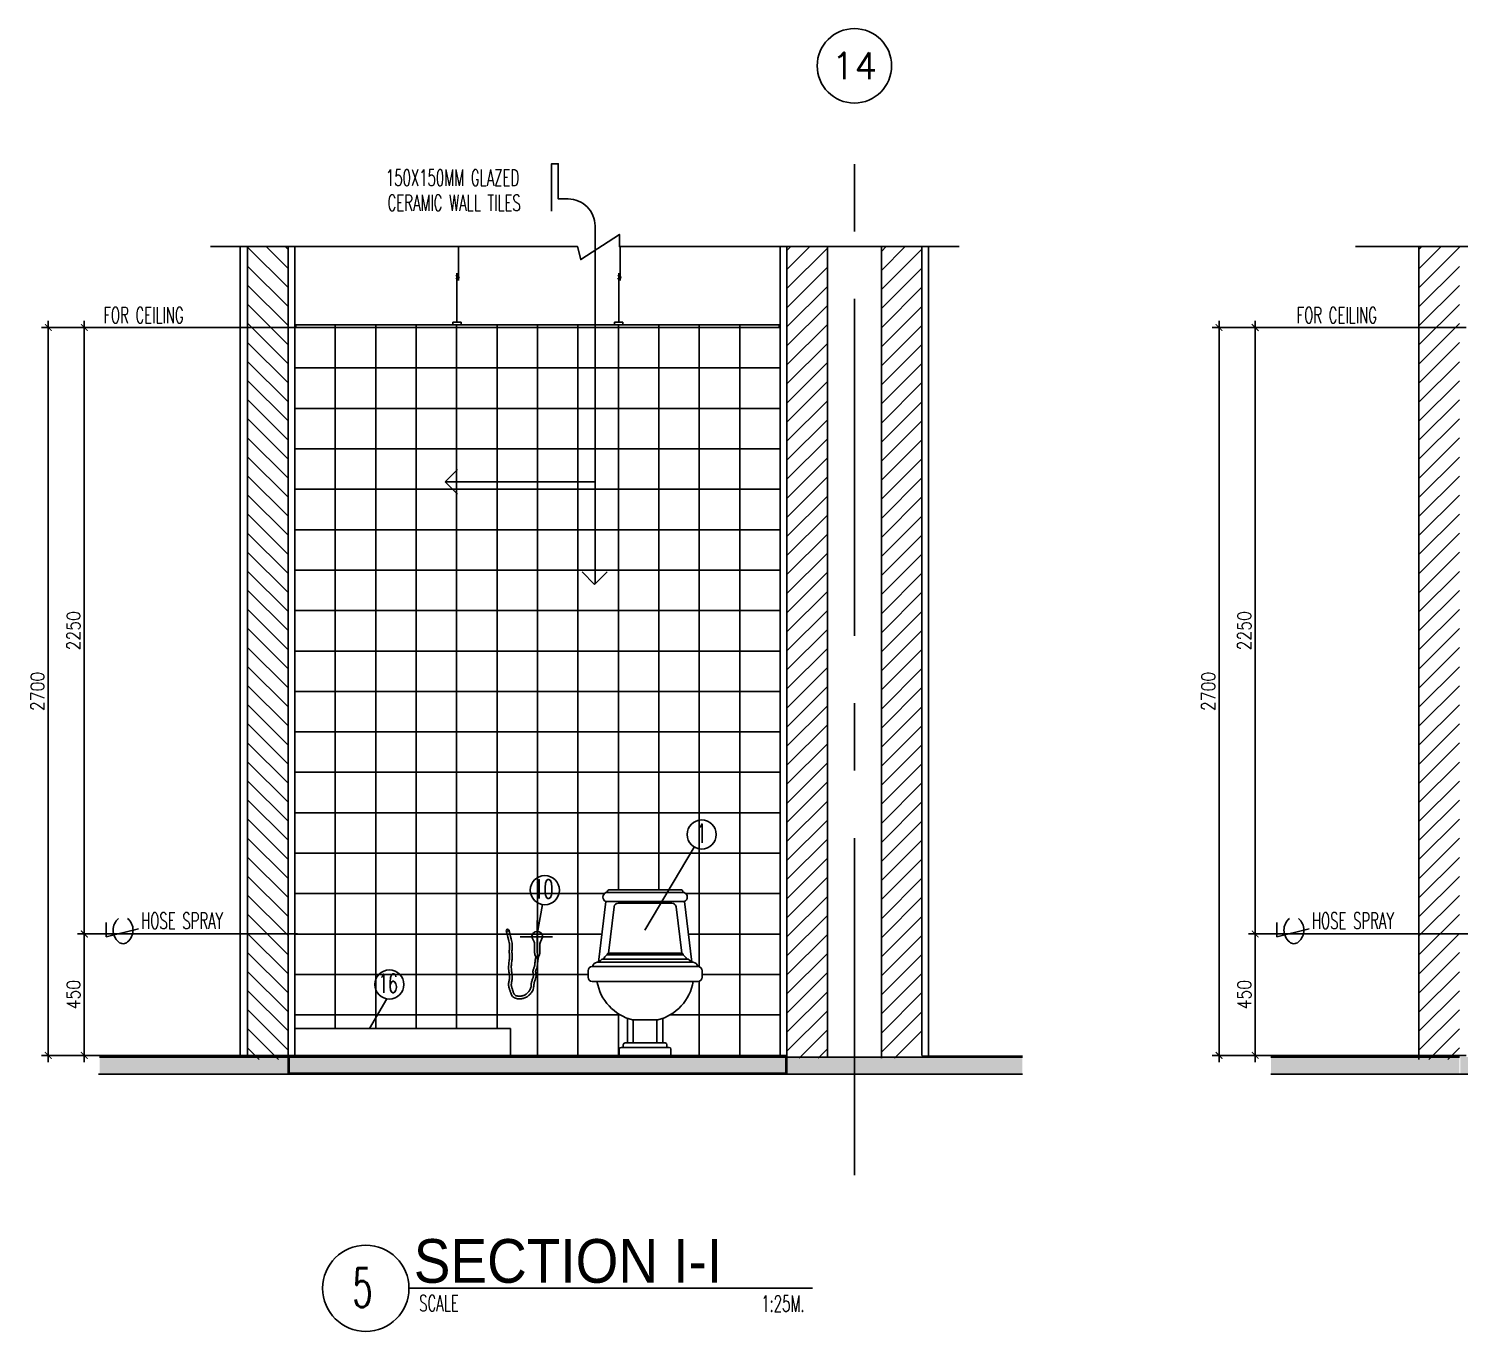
# Model space of a CAD drawing. Extents: x -233600 to -204723, y 196485 to 216410.
# Drawn here: x -227710 to -222405, y 203900 to 208733 of the extents above; entities that cross this region are included whole.
import ezdxf
from ezdxf.enums import TextEntityAlignment as Align

# ---------------------------------------------------------------- set-up
doc = ezdxf.new("R2010")
doc.units = 0
doc.header["$LTSCALE"] = 500
doc.header["$MEASUREMENT"] = 0
for name, pattern in [('CENTER2', [1.125, 0.75, -0.125, 0.125, -0.125]), ('CENTERX2', [4, 2.5, -0.5, 0.5, -0.5]), ('HIDDEN', [0.375, 0.25, -0.125]), ('HIDDEN2', [0.1875, 0.125, -0.0625])]:
    doc.linetypes.add(name, pattern=pattern)
doc.layers.get('0').update_dxf_attribs({"linetype": 'CONTINUOUS'})
doc.layers.get('DEFPOINTS').update_dxf_attribs({"linetype": 'CONTINUOUS'})
for name, color, linetype in [('A-SFIX', 2, 'CONTINUOUS'), ('ARCDIMR', 4, 'CONTINUOUS'), ('AX-CR', 2, 'CONTINUOUS'), ('AX-TXT', 2, 'CONTINUOUS'), ('AXES', 11, 'CENTERX2'), ('AXIS', 11, 'CENTER2'), ('DIM1', 2, 'CONTINUOUS'), ('Dimout', 4, 'CONTINUOUS'), ('DW', 7, 'CONTINUOUS'), ('ELE', 3, 'CONTINUOUS'), ('ELV', 7, 'CONTINUOUS'), ('FIX', 2, 'CONTINUOUS'), ('HatchA', 11, 'CONTINUOUS'), ('Plaster', 7, 'CONTINUOUS'), ('SANI', 2, 'CONTINUOUS'), ('SETTING', 3, 'CONTINUOUS'), ('Tile', 5, 'CONTINUOUS'), ('TITLE', 1, 'CONTINUOUS'), ('TXT', 2, 'CONTINUOUS'), ('TXT1', 2, 'CONTINUOUS'), ('WALL', 6, 'CONTINUOUS'), ('WallPartition', 2, 'CONTINUOUS'), ('Windows', 9, 'CONTINUOUS')]:
    doc.layers.add(name, color=color, linetype=linetype)
doc.styles.add('DIM', font='simplex.shx', dxfattribs={"width": 0.85})
doc.styles.add('ROMANS', font='romans.shx', dxfattribs={"width": 0.6})
doc.styles.add('TTXT', font='swisse.ttf', dxfattribs={"width": 0.9})
doc.dimstyles.new('DIM1-25', dxfattribs={"dimscale": 25, "dimtxt": 2, "dimasz": 1, "dimexe": 1, "dimexo": 1, "dimgap": 0.6, "dimtad": 1, "dimdec": 0, "dimdsep": 46, "dimtxsty": 'DIM', "dimblk1": 'ARCHTICK', "dimblk2": 'ARCHTICK', "dimsah": 1, "dimcen": 0.09, "dimdle": 1, "dimclrd": 256, "dimclrt": 2, "dimadec": 0, "dimazin": 0, "dimtfac": 1, "dimtdec": 0, "dimtix": 1, "dimtmove": 1, "dimatfit": 3, "dimldrblk": 'ARCHTICK', "dimfxl": 0, "dimtvp": 2, "dimtolj": 1, "dimtzin": 0, "dimarcsym": 0})
pattern_1 = [(37.5, (0, 0), (-1.574834, 48.170594), [0, -38, 0, -42.5, 0, -40.625]), (7.5, (0, 0), (44.244418, 70.553652), [0, -20.5, 0, -34.25, 0, -13.125]), (327.5, (-30.75, 0), (77.8535465, 0.1414763), [0, -12.5, 0, -45, 0, -58.75]), (317.5, (-30.75, 0), (75.153165, 21.941889), [0, -6.25, 0, -29.5, 0, -33.75])]

# ---------------------------------------------------------------- blocks, each defined once
blk = doc.blocks.new('A$C69CD438C')
at = {"layer": 'A-SFIX'}
for p, q in [((65.9, 603.8, 658.7), (356.8, 603.8, 658.7)), ((76.8, 614.7, 658.7), (345.8, 614.7, 658.7)), ((38.4, 345.8, 658.7), (65.9, 570.8, 658.7)), ((65.9, 570.8, 658.7), (356.8, 570.8, 658.7)), ((75.6, 378.7, 658.7), (96.7, 551.5, 658.7)), ((111.9, 565, 658.7), (310.7, 565, 658.7)), ((347, 378.7, 658.7), (326, 551.5, 658.7)), ((384.2, 345.8, 658.7), (356.8, 570.8, 658.7)), ((70, 373.2, 658.7), (352.6, 373.2, 658.7)), ((75.6, 378.7, 658.7), (347, 378.7, 658.7)), ((15.4, 329.3, 658.7), (407.3, 329.3, 658.7)), ((32.9, 345.8, 658.7), (389.7, 345.8, 658.7)), ((51.2, 356.8, 658.7), (371.4, 356.8, 658.7)), ((0, 289.8, 658.7), (0, 314, 658.7)), ((15.4, 274.4, 658.7), (407.3, 274.4, 658.7)), ((422.6, 289.8, 658.7), (422.6, 314, 658.7)), ((145.5, 137.8, 658.7), (145.5, 46.1, 658.7)), ((164.7, 131.7, 658.7), (258, 131.7, 658.7)), ((167.4, 131.7, 658.7), (167.4, 46.1, 658.7)), ((255.2, 131.7, 658.7), (255.2, 46.1, 658.7)), ((277.2, 137.8, 658.7), (277.2, 46.1, 658.7)), ((115.6, 0, 658.7), (115.6, 23.1, 658.7)), ((307.1, 0), (115.6, 0)), ((122.2, 29.6, 658.7), (300.5, 29.6, 658.7)), ((130.5, 29.6, 658.7), (130.5, 39.5, 658.7)), ((137.1, 46.1, 658.7), (285.5, 46.1, 658.7)), ((292.1, 29.6, 658.7), (292.1, 39.5, 658.7)), ((307.1, 0, 658.7), (307.1, 23.1, 658.7))]:
    blk.add_line(p, q, dxfattribs=at)
for centre, radius, start, end in [((72.7, 587.3, 658.7), 17.8, 112.6199, 247.3801), ((79.6, 606.5, 658.7), 8.68, 108.4349, 198.4349), ((343, 606.5, 658.7), 8.68, 341.5651, 71.5651), ((349.9, 587.3, 658.7), 17.8, 292.6199, 67.3801), ((111.9, 549.6, 658.7), 15.4, 90, 173.047), ((310.7, 549.6, 658.7), 15.4, 6.953, 90), ((92.8, 342.2, 658.7), 38.5, 126.2886, 157.7863), ((76.4, 372.4, 658.7), 6.42, 96.9853, 172.0974), ((346.2, 372.4, 658.7), 6.42, 7.9026, 83.0147), ((329.8, 342.2, 658.7), 38.5, 22.2137, 53.7114), ((15.4, 314, 658.7), 15.4, 90, 180), ((35.7, 326.6, 658.7), 19.4, 98.1301, 171.8699), ((58.5, 343.3, 658.7), 15.3, 118.3046, 170.726), ((364.2, 343.3, 658.7), 15.3, 9.274, 61.6954), ((387, 326.6, 658.7), 19.4, 8.1301, 81.8699), ((407.3, 314, 658.7), 15.4, 0, 90), ((15.4, 289.8, 658.7), 15.4, 180, 270), ((208.2, 304.1, 658.7), 177.8, 189.598, 255.8207), ((214.4, 304.1, 658.7), 177.8, 284.1793, 350.402), ((407.3, 289.8, 658.7), 15.4, 270, 0), ((122.2, 23.1, 658.7), 6.59, 90, 180), ((137.1, 39.5, 658.7), 6.59, 90, 180), ((285.5, 39.5, 658.7), 6.59, 0, 90), ((300.5, 23.1, 658.7), 6.59, 0, 90)]:
    blk.add_arc(centre, radius, start, end, dxfattribs=at)
blk = doc.blocks.new('_ARCHTICK')
at = {"color": 0, "linetype": 'ByBlock', "const_width": 0.15}
blk.add_lwpolyline([(-0.5, -0.5), (0.5, 0.5)], dxfattribs=at)
blk = doc.blocks.new('*D105')
at = {"layer": 'DEFPOINTS', "color": 0}
for p in [(-223162.7, 207623.8), (-222355.3, 207623.8), (-222347.2, 205374.2)]:
    blk.add_point(p, dxfattribs=at)
at = {"layer": 'Dimout', "lineweight": -2}
blk.add_line((-223162.7, 205349.2), (-223162.7, 207648.8), dxfattribs=at)
at = {"layer": 'Dimout', "color": 0, "lineweight": -2}
for p, q in [((-222380.3, 207623.8), (-223187.7, 207623.8)), ((-222372.2, 205374.2), (-223187.7, 205374.2))]:
    blk.add_line(p, q, dxfattribs=at)
at = {"layer": 'Dimout', "lineweight": -2, "xscale": 25, "yscale": 25, "zscale": 25}
for p, rotation in [((-223162.7, 207623.8), 90), ((-223162.7, 205374.2), 270)]:
    blk.add_blockref('_ARCHTICK', p, dxfattribs=dict(at, rotation=rotation))
at = {"layer": 'Dimout', "color": 2, "insert": (-223202.7, 206499), "char_height": 50, "attachment_point": 5, "rotation": 90, "style": 'DIM'}
blk.add_mtext('\\A1;2250', dxfattribs=at)
blk = doc.blocks.new('*D104')
at = {"layer": 'DEFPOINTS', "color": 0}
for p in [(-222584.3, 207623.8), (-223296.4, 204923.8), (-222557.3, 204923.8)]:
    blk.add_point(p, dxfattribs=at)
at = {"layer": 'Dimout', "lineweight": -2}
blk.add_line((-223296.4, 207648.8), (-223296.4, 204898.8), dxfattribs=at)
at = {"layer": 'Dimout', "color": 0, "lineweight": -2}
for p, q in [((-222609.3, 207623.8), (-223321.4, 207623.8)), ((-222582.3, 204923.8), (-223321.4, 204923.8))]:
    blk.add_line(p, q, dxfattribs=at)
at = {"layer": 'Dimout', "lineweight": -2, "xscale": 25, "yscale": 25, "zscale": 25}
for p, rotation in [((-223296.4, 207623.8), 90), ((-223296.4, 204923.8), 270)]:
    blk.add_blockref('_ARCHTICK', p, dxfattribs=dict(at, rotation=rotation))
at = {"layer": 'Dimout', "color": 2, "insert": (-223336.4, 206273.8), "char_height": 50, "attachment_point": 5, "rotation": 90, "style": 'DIM'}
blk.add_mtext('\\A1;2700', dxfattribs=at)
blk = doc.blocks.new('*D95')
at = {"layer": 'DEFPOINTS', "color": 0}
for p in [(-227504, 207623.8), (-226696.6, 207623.8), (-226688.5, 205374.2)]:
    blk.add_point(p, dxfattribs=at)
at = {"layer": 'Dimout', "lineweight": -2}
blk.add_line((-227504, 205349.2), (-227504, 207648.8), dxfattribs=at)
at = {"layer": 'Dimout', "color": 0, "lineweight": -2}
for p, q in [((-226721.6, 207623.8), (-227529, 207623.8)), ((-226713.5, 205374.2), (-227529, 205374.2))]:
    blk.add_line(p, q, dxfattribs=at)
at = {"layer": 'Dimout', "lineweight": -2, "xscale": 25, "yscale": 25, "zscale": 25}
for p, rotation in [((-227504, 207623.8), 90), ((-227504, 205374.2), 270)]:
    blk.add_blockref('_ARCHTICK', p, dxfattribs=dict(at, rotation=rotation))
at = {"layer": 'Dimout', "color": 2, "insert": (-227544, 206499), "char_height": 50, "attachment_point": 5, "rotation": 90, "style": 'DIM'}
blk.add_mtext('\\A1;2250', dxfattribs=at)
blk = doc.blocks.new('*D94')
at = {"layer": 'DEFPOINTS', "color": 0}
for p in [(-226925.6, 207623.8), (-227637.7, 204923.8), (-226898.6, 204923.8)]:
    blk.add_point(p, dxfattribs=at)
at = {"layer": 'Dimout', "lineweight": -2}
blk.add_line((-227637.7, 207648.8), (-227637.7, 204898.8), dxfattribs=at)
at = {"layer": 'Dimout', "color": 0, "lineweight": -2}
for p, q in [((-226950.6, 207623.8), (-227662.7, 207623.8)), ((-226923.6, 204923.8), (-227662.7, 204923.8))]:
    blk.add_line(p, q, dxfattribs=at)
at = {"layer": 'Dimout', "lineweight": -2, "xscale": 25, "yscale": 25, "zscale": 25}
for p, rotation in [((-227637.7, 207623.8), 90), ((-227637.7, 204923.8), 270)]:
    blk.add_blockref('_ARCHTICK', p, dxfattribs=dict(at, rotation=rotation))
at = {"layer": 'Dimout', "color": 2, "insert": (-227677.7, 206273.8), "char_height": 50, "attachment_point": 5, "rotation": 90, "style": 'DIM'}
blk.add_mtext('\\A1;2700', dxfattribs=at)
blk = doc.blocks.new('A$C54676CD1')
at = {"layer": 'AXIS', "linetype": 'CENTER2', "ltscale": 10}
for p, q in [((0.1153, 0.1709), (0.1153, 0.29)), ((0.1716, 0.2302), (0.0525, 0.2302))]:
    blk.add_line(p, q, dxfattribs=at)
at = {"layer": 'DIM1', "linetype": 'HIDDEN'}
for points in [[(0.1196, 0.156), (0.1183, 0.1482), (0.1175, 0.142), (0.117, 0.1369), (0.1167, 0.1328), (0.1165, 0.1294), (0.1164, 0.1262), (0.1161, 0.1231), (0.1155, 0.1198), (0.1146, 0.1167), (0.1135, 0.1137), (0.1124, 0.1111), (0.1114, 0.1087), (0.1105, 0.1066), (0.1099, 0.1048), (0.1094, 0.1033), (0.1092, 0.1022), (0.1092, 0.1011), (0.1093, 0.0997), (0.1095, 0.0979), (0.1099, 0.0957), (0.1104, 0.0932), (0.1108, 0.0902), (0.111, 0.0869), (0.1109, 0.0832), (0.1103, 0.0796), (0.1094, 0.0762), (0.1084, 0.0731), (0.1073, 0.0702), (0.1063, 0.0674), (0.1053, 0.0648), (0.1046, 0.0625), (0.104, 0.0602), (0.1036, 0.058), (0.1033, 0.0555), (0.1031, 0.0527), (0.1028, 0.0497), (0.1025, 0.0464), (0.102, 0.0428), (0.1012, 0.039), (0.1, 0.0351), (0.0983, 0.0312), (0.0963, 0.0275), (0.094, 0.0241), (0.0915, 0.0208), (0.0889, 0.0178), (0.0862, 0.0149), (0.0834, 0.0123), (0.0806, 0.01), (0.0778, 0.0079), (0.0749, 0.0061), (0.0719, 0.0045), (0.0689, 0.0032), (0.0658, 0.0022), (0.0627, 0.0014), (0.0595, 0.0008), (0.0563, 0.0004), (0.0529, 0.0001), (0.0494, 0), (0.0458, 0.0001), (0.042, 0.0004), (0.0382, 0.001), (0.0344, 0.0021), (0.0306, 0.0036), (0.0269, 0.0059), (0.0237, 0.0088), (0.0212, 0.012), (0.0194, 0.0153), (0.018, 0.0186), (0.0169, 0.0217), (0.016, 0.0246), (0.0152, 0.0273), (0.0145, 0.0298), (0.0137, 0.0322), (0.0128, 0.0347), (0.0119, 0.0374), (0.011, 0.0402), (0.0102, 0.0433), (0.0095, 0.0465), (0.0091, 0.05), (0.0089, 0.0537), (0.0092, 0.0573), (0.0097, 0.0607), (0.0103, 0.064), (0.011, 0.0671), (0.0116, 0.0702), (0.012, 0.0732), (0.0124, 0.0763), (0.0125, 0.0795), (0.0124, 0.0831), (0.012, 0.087), (0.0115, 0.0913), (0.0109, 0.0959), (0.0102, 0.1007), (0.0096, 0.1057), (0.0092, 0.1108), (0.009, 0.1161), (0.009, 0.1212), (0.0094, 0.1262), (0.0099, 0.1309), (0.0105, 0.1354), (0.0111, 0.1396), (0.0117, 0.1435), (0.0122, 0.1471), (0.0125, 0.1503), (0.0126, 0.1533), (0.0126, 0.1563), (0.0125, 0.1592), (0.0123, 0.1622), (0.012, 0.1652), (0.0118, 0.1684), (0.0116, 0.1717), (0.0115, 0.1752), (0.0116, 0.1787), (0.0118, 0.1822), (0.012, 0.1855), (0.0123, 0.1887), (0.0126, 0.1917), (0.0127, 0.1946), (0.0128, 0.1973), (0.0128, 0.1998), (0.0125, 0.2023), (0.0121, 0.2051), (0.0113, 0.2089), (0.0101, 0.214), (0.0085, 0.2207), (0.0062, 0.2293), (0.0034, 0.2403), (0, 0.254)], [(0.1097, 0.1576), (0.1084, 0.1496), (0.1076, 0.1431), (0.107, 0.1378), (0.1067, 0.1334), (0.1066, 0.1299), (0.1064, 0.127), (0.1062, 0.1244), (0.1057, 0.1221), (0.1051, 0.1197), (0.1042, 0.1174), (0.1032, 0.115), (0.1022, 0.1127), (0.1012, 0.1103), (0.1004, 0.1079), (0.0997, 0.1056), (0.0993, 0.1032), (0.0992, 0.1009), (0.0993, 0.0986), (0.0997, 0.0963), (0.1001, 0.0939), (0.1005, 0.0916), (0.1009, 0.0892), (0.101, 0.0867), (0.1009, 0.0842), (0.1005, 0.0817), (0.0998, 0.0791), (0.099, 0.0764), (0.098, 0.0737), (0.0969, 0.0709), (0.0959, 0.0681), (0.095, 0.0653), (0.0942, 0.0624), (0.0937, 0.0595), (0.0933, 0.0565), (0.0931, 0.0535), (0.0929, 0.0506), (0.0926, 0.0476), (0.0922, 0.0446), (0.0915, 0.0416), (0.0906, 0.0386), (0.0893, 0.0356), (0.0877, 0.0327), (0.0858, 0.0298), (0.0837, 0.0271), (0.0815, 0.0245), (0.0792, 0.0221), (0.0768, 0.0198), (0.0745, 0.0179), (0.0722, 0.0162), (0.0699, 0.0148), (0.0676, 0.0136), (0.0653, 0.0126), (0.063, 0.0118), (0.0605, 0.0112), (0.0579, 0.0107), (0.0552, 0.0103), (0.0523, 0.0101), (0.0493, 0.01), (0.0463, 0.0101), (0.0433, 0.0103), (0.0404, 0.0108), (0.0376, 0.0116), (0.0351, 0.0126), (0.0329, 0.0139), (0.0311, 0.0156), (0.0296, 0.0176), (0.0283, 0.0198), (0.0273, 0.0222), (0.0264, 0.0248), (0.0256, 0.0274), (0.0248, 0.0301), (0.024, 0.0328), (0.0232, 0.0354), (0.0223, 0.038), (0.0214, 0.0405), (0.0206, 0.043), (0.0199, 0.0456), (0.0194, 0.0482), (0.019, 0.0508), (0.019, 0.0535), (0.0192, 0.0562), (0.0196, 0.0591), (0.0201, 0.062), (0.0208, 0.0652), (0.0214, 0.0685), (0.022, 0.0719), (0.0223, 0.0756), (0.0225, 0.0795), (0.0223, 0.0837), (0.022, 0.088), (0.0214, 0.0926), (0.0208, 0.0972), (0.0201, 0.102), (0.0196, 0.1067), (0.0192, 0.1115), (0.019, 0.1162), (0.019, 0.1208), (0.0193, 0.1253), (0.0198, 0.1297), (0.0204, 0.134), (0.021, 0.1381), (0.0216, 0.1421), (0.0221, 0.146), (0.0225, 0.1497), (0.0226, 0.1532), (0.0226, 0.1565), (0.0225, 0.1598), (0.0222, 0.1629), (0.022, 0.166), (0.0217, 0.1691), (0.0216, 0.1721), (0.0215, 0.1752), (0.0216, 0.1783), (0.0217, 0.1815), (0.022, 0.1846), (0.0223, 0.1878), (0.0225, 0.191), (0.0227, 0.1942), (0.0228, 0.1973), (0.0227, 0.2004), (0.0225, 0.2035), (0.0219, 0.2069), (0.0211, 0.2111), (0.0199, 0.2163), (0.0182, 0.2231), (0.0159, 0.2318), (0.0131, 0.2428), (0.0097, 0.2564)]]:
    blk.add_lwpolyline(points, dxfattribs=at)
at = {"layer": 'DIM1'}
blk.add_circle((0.0046, 0.2544), 0.00364, dxfattribs=at)
at = {"layer": 'SETTING'}
for p, q in [((0.1037, 0.2112), (0.0958, 0.229)), ((0.1268, 0.2112), (0.1347, 0.229)), ((0.1053, 0.1733), (0.1053, 0.2039)), ((0.1067, 0.1648), (0.1058, 0.1685)), ((0.1089, 0.1585), (0.1067, 0.1648)), ((0.1223, 0.1606), (0.1235, 0.1639)), ((0.124, 0.1658), (0.1247, 0.1685)), ((0.1253, 0.1733), (0.1253, 0.2039)), ((0.1144, 0.1503), (0.1089, 0.1585)), ((0.1147, 0.1503), (0.1205, 0.1567))]:
    blk.add_line(p, q, dxfattribs=at)
for centre, radius, start, end in [((0.1153, 0.2302), 0.02, 4.7712, 175.2288), ((0.1013, 0.2314), 0.006, 175.2288, 203.9684), ((0.1292, 0.2314), 0.006, 336.0316, 4.7712), ((0.0873, 0.2039), 0.018, 0, 23.9684), ((0.0973, 0.206), 0.008, 0, 23.9684), ((0.1253, 0.1733), 0.02, 180, 193.7048), ((0.1034, 0.1672), 0.02, 328.3138, 340.7517), ((0.1046, 0.1705), 0.02, 340.7517, 346.2952), ((0.1053, 0.1733), 0.02, 346.2952, 0), ((0.1433, 0.2039), 0.018, 156.0316, 180), ((0.1333, 0.206), 0.008, 156.0316, 180)]:
    blk.add_arc(centre, radius, start, end, dxfattribs=at)
blk = doc.blocks.new('*D96')
at = {"layer": 'DEFPOINTS', "color": 0}
for p in [(-227504, 205374.2), (-226688.5, 205374.2), (-226696.6, 204923.8)]:
    blk.add_point(p, dxfattribs=at)
at = {"layer": 'Dimout', "color": 0, "lineweight": -2}
for p, q in [((-226713.5, 205374.2), (-227529, 205374.2)), ((-226721.6, 204923.8), (-227529, 204923.8))]:
    blk.add_line(p, q, dxfattribs=at)
at = {"layer": 'Dimout', "lineweight": -2}
blk.add_line((-227504, 204898.8), (-227504, 205399.2), dxfattribs=at)
at = {"layer": 'Dimout', "lineweight": -2, "xscale": 25, "yscale": 25, "zscale": 25}
for p, rotation in [((-227504, 205374.2), 90), ((-227504, 204923.8), 270)]:
    blk.add_blockref('_ARCHTICK', p, dxfattribs=dict(at, rotation=rotation))
at = {"layer": 'Dimout', "color": 2, "insert": (-227544, 205149), "char_height": 50, "attachment_point": 5, "rotation": 90, "style": 'DIM'}
blk.add_mtext('\\A1;450', dxfattribs=at)
blk = doc.blocks.new('SCNTR', base_point=(3632.66, 549.66))
for q in [(3633.89, 554.57), (3636.1, 543.44)]:
    blk.add_line((3631.12, 543.44), q)
for centre, radius, start, end in [((3633.47, 547.5), 5.23, 39.4883, 140.5117), ((3630.8, 549.38), 1.99, 133.3084, 182.4789), ((3630.8, 549.21), 1.99, 177.5211, 226.6916), ((3633.47, 551.09), 5.23, 219.4883, 320.5117)]:
    blk.add_arc(centre, radius, start, end)
blk = doc.blocks.new('*D106')
at = {"layer": 'DEFPOINTS', "color": 0}
for p in [(-223162.7, 205374.2), (-222347.2, 205374.2), (-222355.3, 204923.8)]:
    blk.add_point(p, dxfattribs=at)
at = {"layer": 'Dimout', "color": 0, "lineweight": -2}
for p, q in [((-222372.2, 205374.2), (-223187.7, 205374.2)), ((-222380.3, 204923.8), (-223187.7, 204923.8))]:
    blk.add_line(p, q, dxfattribs=at)
at = {"layer": 'Dimout', "lineweight": -2}
blk.add_line((-223162.7, 204898.8), (-223162.7, 205399.2), dxfattribs=at)
at = {"layer": 'Dimout', "lineweight": -2, "xscale": 25, "yscale": 25, "zscale": 25}
for p, rotation in [((-223162.7, 205374.2), 90), ((-223162.7, 204923.8), 270)]:
    blk.add_blockref('_ARCHTICK', p, dxfattribs=dict(at, rotation=rotation))
at = {"layer": 'Dimout', "color": 2, "insert": (-223202.7, 205149), "char_height": 50, "attachment_point": 5, "rotation": 90, "style": 'DIM'}
blk.add_mtext('\\A1;450', dxfattribs=at)
blk = doc.blocks.new('walling')
at = {"layer": 'ELV'}
blk.add_line((0.1363, -1.1797), (-0.4198, -1.1797), dxfattribs=at)
blk.add_lwpolyline([(-0.025, -0.176), (-0.025, 0), (0, 0), (0, -0.1306), (0.0363, -0.1306, -0.414214), (0.1363, -0.2306), (0.1363, -1.5582)], format="xyb", dxfattribs=at)
at = {"layer": 'WALL'}
for p, q in [((-0.4198, -1.1797), (-0.3736, -1.1334)), ((-0.4198, -1.1797), (-0.3736, -1.2259)), ((0.1345, -1.56), (0.0882, -1.5137)), ((0.1345, -1.56), (0.1808, -1.5137))]:
    blk.add_line(p, q, dxfattribs=at)
at = {"layer": 'TXT', "style": 'ROMANS', "width": 0.6}
for s, p in [('150X150MM GLAZED', (-0.639, -0.0816)), ('CERAMIC WALL TILES', (-0.6331, -0.1746))]:
    blk.add_text(s, height=0.06, dxfattribs=at).set_placement(p)
blk = doc.blocks.new('GAN')
for p, q in [((-0.0212, 0.1644), (-0.0212, 0.29)), ((-0.0155, 0.01), (-0.0155, 0.1918)), ((0, 0.01), (-0.031, 0.01)), ((-0.031, 0.01), (-0.031, 0)), ((0, 0.01), (0, 0))]:
    blk.add_line(p, q)
blk.add_lwpolyline([(-0.0118, 0.184), (-0.024, 0.1754), (-0.0113, 0.1703)])
blk = doc.blocks.new('AXU')
at = {"layer": 'AX-CR'}
blk.add_circle((0, 350), 350, dxfattribs=at)
at = {"layer": 'AX-TXT', "style": 'ROMANS'}
blk.add_attdef('AX', text='', height=250, dxfattribs=at).set_placement((0, 350), align=Align.MIDDLE)

msp = doc.modelspace()

# ---------------------------------------------------------------- hatches: boundary and pattern name
at = {"layer": 'HatchA'}
h = msp.add_hatch(dxfattribs=at)
h.set_pattern_fill('ANSI31', color=256, scale=400, style=0)
h.set_pattern_definition([(135, (-434616.21, 4457.11), (35.355339, 35.355339), [])])
h.paths.add_polyline_path([(-226898.6, 207923.8), (-226748.6, 207923.8), (-226748.6, 204908.8), (-226898.6, 204908.8)])
h = msp.add_hatch(dxfattribs=at)
h.set_pattern_fill('ANSI31', color=256, scale=400, style=0)
h.set_pattern_definition([(45, (-33603.006, -6391.54), (-35.355339, 35.355339), [])])
h.paths.add_polyline_path([(-224898.6, 204913.8), (-224748.6, 204913.8), (-224748.6, 207923.8), (-224898.6, 207923.8)])
h = msp.add_hatch(dxfattribs=at)
h.set_pattern_fill('ANSI31', color=256, scale=400, style=0)
h.set_pattern_definition([(45, (-28646.734, -6391.54), (-35.355339, 35.355339), [])])
h.paths.add_polyline_path([(-222405.3, 207923.8), (-222555.3, 207923.8), (-222555.3, 204908.8), (-222405.3, 204908.8)])
at = {"layer": 'Windows'}
h = msp.add_hatch(dxfattribs=at)
h.set_pattern_fill('AR-SAND', color=256, scale=25, style=0)
h.set_pattern_definition(pattern_1)
h.paths.add_polyline_path([(-226748.6, 204917.8), (-227447.4, 204917.8), (-227447.4, 204853.8), (-226748.6, 204853.8)])
h.paths.add_polyline_path([(-224902.6, 204917.8), (-226744.6, 204917.8), (-226744.6, 204857.8), (-224902.6, 204857.8)])
h.paths.add_polyline_path([(-224025.5, 204917.8), (-224648.6, 204917.8), (-224648.6, 204853.8), (-224025.5, 204853.8)])
h.paths.add_polyline_path([(-224648.6, 204917.8), (-224898.6, 204917.8), (-224898.6, 204853.8), (-224648.6, 204853.8)])
h = msp.add_hatch(dxfattribs=at)
h.set_pattern_fill('AR-SAND', color=256, scale=25, style=0)
h.set_pattern_definition(pattern_1)
h.paths.add_polyline_path([(-222405.3, 204917.8), (-223104.2, 204917.8), (-223104.2, 204853.8), (-222405.3, 204853.8)])
h.paths.add_polyline_path([(-221428.6, 204917.8), (-222401.3, 204917.8), (-222401.3, 204857.8), (-221428.6, 204857.8)])
h.paths.add_polyline_path([(-219786.8, 204920.8), (-220403.2, 204920.8), (-220403.2, 204893.8), (-220655.2, 204893.8), (-220655.2, 204853.8), (-219786.8, 204853.8)])

# ---------------------------------------------------------------- linework, layer by layer
msp.add_line((-226719.8, 207633.8), (-224923.6, 207633.8))
at = {"layer": 'A-SFIX'}
for q in [(-226723.6, 205023.8), (-225923.6, 204923.8)]:
    msp.add_line((-225923.6, 205023.8), q, dxfattribs=at)
at = {"layer": 'AXES'}
msp.add_line((-224648.6, 204480), (-224648.6, 208456.5), dxfattribs=at)
at = {"layer": 'DW'}
for p, q in [((-225426.1, 205388.9), (-225242.4, 205696.7)), ((-225805.6, 205483.7), (-225824.6, 205374)), ((-226382.1, 205133.5), (-226446.2, 205023.8))]:
    msp.add_line(p, q, dxfattribs=at)
at = {"layer": 'ELE'}
for points in [[(-224259.6, 207923.8), (-225519.8, 207923.8), (-225519.8, 207969), (-225663.2, 207875.5), (-225675.1, 207923.8), (-225675.1, 207923.8), (-227036.5, 207923.8)], [(-219970.4, 207923.8), (-221326.7, 207923.8), (-221326.7, 207969), (-221470.1, 207875.5), (-221482, 207923.8), (-221748.8, 207923.8), (-222790.9, 207923.8)]]:
    msp.add_lwpolyline(points, dxfattribs=at)
at = {"layer": 'FIX', "color": 2}
for centre in [(-225214.8, 205743.1), (-225796.3, 205536.9), (-226372.9, 205186.7)]:
    msp.add_circle(centre, 54, dxfattribs=at)
at = {"layer": 'HatchA'}
for p, q in [((-224548.6, 207835.1), (-224459.9, 207923.8)), ((-224548.6, 207905.8), (-224530.6, 207923.8)), ((-224548.6, 207764.4), (-224398.6, 207914.4)), ((-224548.6, 207693.7), (-224398.6, 207843.7)), ((-224548.6, 207622.9), (-224398.6, 207772.9)), ((-224548.6, 207552.2), (-224398.6, 207702.2)), ((-224548.6, 207481.5), (-224398.6, 207631.5)), ((-224548.6, 207410.8), (-224398.6, 207560.8)), ((-224548.6, 207340.1), (-224398.6, 207490.1)), ((-224548.6, 207269.4), (-224398.6, 207419.4)), ((-224548.6, 207198.7), (-224398.6, 207348.7)), ((-224548.6, 207128), (-224398.6, 207278)), ((-224548.6, 207057.3), (-224398.6, 207207.3)), ((-224548.6, 206986.5), (-224398.6, 207136.5)), ((-224548.6, 206915.8), (-224398.6, 207065.8)), ((-224548.6, 206845.1), (-224398.6, 206995.1)), ((-224548.6, 206774.4), (-224398.6, 206924.4)), ((-224548.6, 206703.7), (-224398.6, 206853.7)), ((-224548.6, 206633), (-224398.6, 206783)), ((-224548.6, 206562.3), (-224398.6, 206712.3)), ((-224548.6, 206491.6), (-224398.6, 206641.6)), ((-224548.6, 206420.9), (-224398.6, 206570.9)), ((-224548.6, 206350.2), (-224398.6, 206500.2)), ((-224548.6, 206279.4), (-224398.6, 206429.4)), ((-224548.6, 206208.7), (-224398.6, 206358.7)), ((-224548.6, 206138), (-224398.6, 206288)), ((-224548.6, 206067.3), (-224398.6, 206217.3)), ((-224548.6, 205996.6), (-224398.6, 206146.6)), ((-224548.6, 205925.9), (-224398.6, 206075.9)), ((-224548.6, 205855.2), (-224398.6, 206005.2)), ((-224548.6, 205784.5), (-224398.6, 205934.5)), ((-224548.6, 205713.8), (-224398.6, 205863.8)), ((-224548.6, 205643), (-224398.6, 205793)), ((-224548.6, 205572.3), (-224398.6, 205722.3)), ((-224548.6, 205501.6), (-224398.6, 205651.6)), ((-224548.6, 205430.9), (-224398.6, 205580.9)), ((-224548.6, 205360.2), (-224398.6, 205510.2)), ((-224548.6, 205289.5), (-224398.6, 205439.5)), ((-224548.6, 205218.8), (-224398.6, 205368.8)), ((-224548.6, 205148.1), (-224398.6, 205298.1)), ((-224548.6, 205077.4), (-224398.6, 205227.4)), ((-224548.6, 205006.6), (-224398.6, 205156.6)), ((-224548.6, 204935.9), (-224398.6, 205085.9)), ((-224500, 204913.8), (-224398.6, 205015.2))]:
    msp.add_line(p, q, dxfattribs=at)
at = {"layer": 'Plaster'}
for p, q in [((-226925.6, 207923.8), (-226925.6, 204923.8)), ((-226723.6, 207923.8), (-226723.6, 204923.8)), ((-224923.6, 207923.8), (-224923.6, 204923.8)), ((-224373.6, 207923.8), (-224373.6, 204923.8)), ((-226719.8, 207633.8), (-226719.8, 207623.8)), ((-226719.8, 207633.8), (-226719.8, 207623.8)), ((-224927.3, 207633.8), (-224927.3, 207623.8)), ((-224927.3, 207633.8), (-224927.3, 207623.8)), ((-227447.4, 204920.8), (-226898.6, 204920.8)), ((-224898.6, 204923.8), (-226748.6, 204923.8)), ((-224898.6, 204917.8), (-226748.6, 204917.8)), ((-224025.5, 204920.8), (-224398.6, 204920.8)), ((-223104.2, 204920.8), (-222555.3, 204920.8))]:
    msp.add_line(p, q, dxfattribs=at)
at = {"layer": 'SANI', "color": 6}
msp.add_line((-226300.2, 204060), (-224804.1, 204060), dxfattribs=at)
at = {"layer": 'Tile'}
for p, q in [((-224923.6, 207623.8), (-226723.6, 207623.8)), ((-226573.6, 207633.8), (-226573.6, 205023.8)), ((-226423.6, 207633.8), (-226423.6, 205023.8)), ((-226273.6, 207633.8), (-226273.6, 205023.8)), ((-226123.6, 207633.8), (-226123.6, 205023.8)), ((-225973.6, 207633.8), (-225973.6, 205023.8)), ((-225823.6, 207633.8), (-225823.6, 204923.8)), ((-225673.6, 207633.8), (-225673.6, 204923.8)), ((-225523.6, 207633.8), (-225523.6, 205538.5)), ((-225373.6, 207633.8), (-225373.6, 205538.5)), ((-225223.6, 207633.8), (-225223.6, 205252.3)), ((-225073.6, 207633.8), (-225073.6, 204923.8)), ((-224923.6, 207473.8), (-226723.6, 207473.8)), ((-224923.6, 207323.8), (-226723.6, 207323.8)), ((-224923.6, 207173.8), (-226723.6, 207173.8)), ((-224923.6, 207023.8), (-226723.6, 207023.8)), ((-224923.6, 206873.8), (-226723.6, 206873.8)), ((-224923.6, 206723.8), (-226723.6, 206723.8)), ((-224923.6, 206573.8), (-226723.6, 206573.8)), ((-224923.6, 206423.8), (-226723.6, 206423.8)), ((-224923.6, 206273.8), (-226723.6, 206273.8)), ((-224923.6, 206123.8), (-226723.6, 206123.8)), ((-224923.6, 205973.8), (-226723.6, 205973.8)), ((-224923.6, 205823.8), (-226723.6, 205823.8)), ((-224923.6, 205673.8), (-226723.6, 205673.8)), ((-225575.7, 205523.8), (-226723.6, 205523.8)), ((-224923.6, 205523.8), (-225273.5, 205523.8)), ((-225584.8, 205373.8), (-226723.6, 205373.8)), ((-224923.6, 205373.8), (-225264.4, 205373.8)), ((-225635.9, 205223.8), (-226723.6, 205223.8)), ((-224923.6, 205223.8), (-225213.3, 205223.8)), ((-225223.6, 205199.1), (-225223.6, 204923.8)), ((-225516.3, 205073.8), (-226723.6, 205073.8)), ((-225523.6, 205078.2), (-225523.6, 204923.8)), ((-224923.6, 205073.8), (-225332.8, 205073.8))]:
    msp.add_line(p, q, dxfattribs=at)
at = {"layer": 'TITLE', "color": 6}
msp.add_circle((-226460.2, 204060), 160, dxfattribs=at)
at = {"layer": 'WALL'}
for p, q in [((-226898.6, 207923.8), (-226898.6, 204917.8)), ((-226748.6, 207923.8), (-226748.6, 204853.8)), ((-224898.6, 207923.8), (-224898.6, 204853.8)), ((-224748.6, 207923.8), (-224748.6, 204917.8)), ((-224548.6, 207923.8), (-224548.6, 204913.8)), ((-224398.6, 207923.8), (-224398.6, 204923.8)), ((-222555.3, 207923.8), (-222555.3, 204908.8)), ((-227447.4, 204917.8), (-226748.6, 204917.8)), ((-226744.6, 204917.8), (-226744.6, 204857.8)), ((-224902.6, 204917.8), (-224902.6, 204857.8)), ((-224025.5, 204917.8), (-224898.6, 204917.8)), ((-223104.2, 204917.8), (-222405.3, 204917.8)), ((-224025.5, 204853.8), (-227451.9, 204853.8)), ((-224902.6, 204857.8), (-226744.6, 204857.8)), ((-219786.8, 204853.8), (-223104.2, 204853.8))]:
    msp.add_line(p, q, dxfattribs=at)
at = {"layer": 'WallPartition', "linetype": 'HIDDEN2', "const_width": 2}
msp.add_lwpolyline([(-226746.6, 204917.8), (-226746.6, 204855.8), (-224900.6, 204855.8), (-224900.6, 204917.8)], dxfattribs=at)

# ---------------------------------------------------------------- block references
at = {"xscale": -1000, "yscale": 1000, "zscale": 1000}
for p in [(-226137.9, 207633.8), (-225537.9, 207633.8)]:
    msp.add_blockref('GAN', p, dxfattribs=at)
at = {"layer": 'A-SFIX'}
msp.add_blockref('A$C69CD438C', (-225635.9, 204923.8), dxfattribs=at)
at = {"layer": 'ARCDIMR', "xscale": -10.75199999992037, "yscale": 10.75199999992037, "zscale": 10.752, "rotation": 270}
for p in [(-227356.2, 205379.6), (-223015, 205379.6)]:
    msp.add_blockref('SCNTR', p, dxfattribs=at)
at = {"layer": 'AXES'}
ref = msp.add_blockref('AXU', (-224648.6, 208732.5), dxfattribs=dict(at, xscale=-0.3942857142857143, yscale=0.3942857142857143, zscale=0.3942857142857143, rotation=180))
ref.add_attrib('AX', '14', dxfattribs={"layer": 'AX-TXT', "color": 6, "height": 98.57, "style": 'ROMANS'}).set_placement((-224648.6, 208594.5), align=Align.MIDDLE)
at = {"layer": 'Plaster', "xscale": 1000, "yscale": 1000, "zscale": 1000}
msp.add_blockref('A$C54676CD1', (-225939.8, 205133.6), dxfattribs=at)
at = {"layer": 'WALL', "xscale": 1000, "yscale": 1000, "zscale": 1000}
msp.add_blockref('walling', (-225746.5, 208231.1), dxfattribs=at)

# ---------------------------------------------------------------- texts
at = {"layer": 'TITLE', "style": 'ROMANS', "width": 0.6}
msp.add_text('5', height=143.9, dxfattribs=at).set_placement((-226509, 203990.5))
at = {"layer": 'TXT', "style": 'ROMANS', "width": 0.6}
for s, height, p in [('FOR CEILING', 60, (-227433.2, 207639.4)), ('FOR CEILING', 60, (-223008.7, 207639.4)), ('1', 70, (-225233, 205712.2)), ('10', 70, (-225836.9, 205506)), ('HOSE SPRAY', 60, (-227293.4, 205393.4)), ('HOSE SPRAY', 60, (-222952.1, 205393.4)), ('16', 70, (-226413.4, 205155.8)), ('SCALE', 60, (-226262.5, 203974.5)), ('1:25M.', 60, (-224993.9, 203973.2))]:
    msp.add_text(s, height=height, dxfattribs=at).set_placement(p)
at = {"layer": 'TXT1', "color": 6, "style": 'TTXT', "width": 0.9}
msp.add_text('SECTION I-I', height=162.094, dxfattribs=at).set_placement((-226282.4, 204080.4))

# ---------------------------------------------------------------- dimensions: what is measured, and where the dimension line sits
at = {"layer": 'Dimout'}
for base, p1, p2, picture, middle in [((-227637.7, 204923.8), (-226925.6, 207623.8), (-226898.6, 204923.8), '*D94', (-227677.7, 206273.8)), ((-227504, 207623.8), (-226688.5, 205374.2), (-226696.6, 207623.8), '*D95', (-227544, 206499)), ((-223296.4, 204923.8), (-222584.3, 207623.8), (-222557.3, 204923.8), '*D104', (-223336.4, 206273.8)), ((-223162.7, 207623.8), (-222347.2, 205374.2), (-222355.3, 207623.8), '*D105', (-223202.7, 206499)), ((-227504, 205374.2), (-226696.6, 204923.8), (-226688.5, 205374.2), '*D96', (-227544, 205149)), ((-223162.7, 205374.2), (-222355.3, 204923.8), (-222347.2, 205374.2), '*D106', (-223202.7, 205149))]:
    dim = msp.add_linear_dim(base=base, p1=p1, p2=p2, angle=90, dimstyle='DIM1-25', dxfattribs=at)
    dim.commit()
    dim.dimension.update_dxf_attribs({"geometry": picture, "text_midpoint": middle})

doc.saveas('drawing.dxf')
